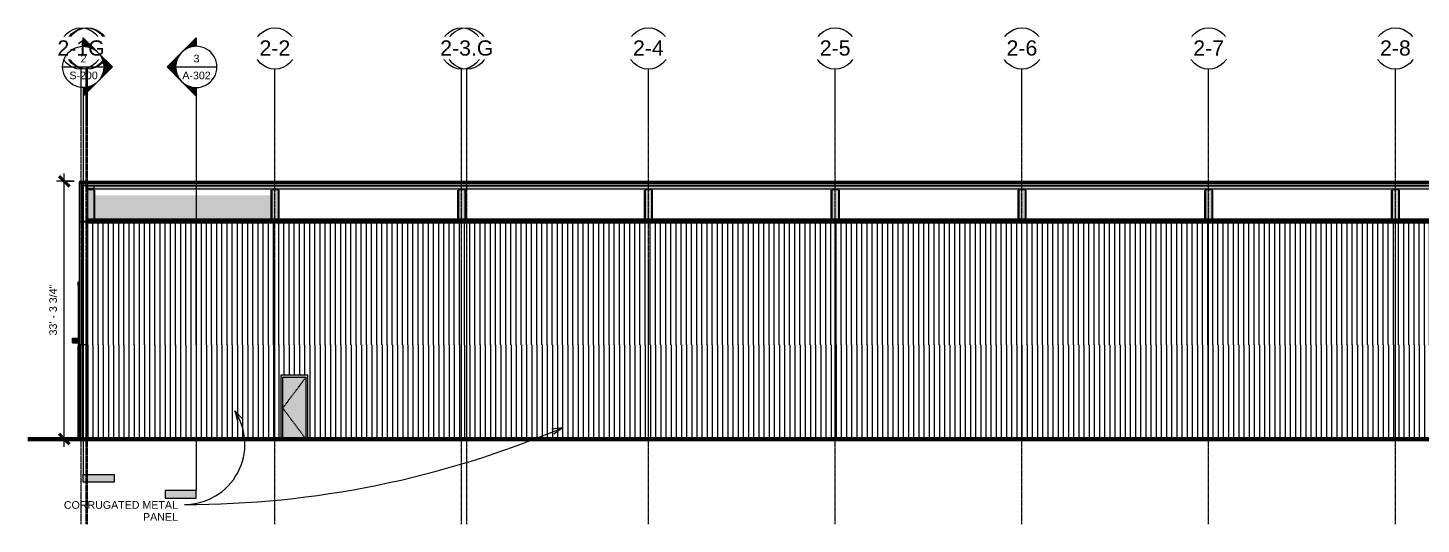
# Model space of a CAD drawing. Header units: inches. Extents: x 20478 to 36684, y -248 to 750.
# Drawn here: x 32261 to 34421, y -132 to 638 of the extents above; entities that cross this region are included whole.
import ezdxf

# ---------------------------------------------------------------- set-up
doc = ezdxf.new("R2010")
doc.units = ezdxf.units.IN
doc.header["$MEASUREMENT"] = 0
doc.linetypes.add('Dash 1_16_', pattern=[0.12499999999999999, 0.06249999999999999, -0.06249999999999999])
doc.linetypes.add('Grid Line 1_2_', pattern=[0.8749999999999999, 0.4999999999999999, -0.125, 0.125, -0.125])
for name, color, linetype, lineweight in [('A-ANNO-DIMS', 211, 'Continuous', 9), ('A-ANNO-DIMS-128', 211, 'Continuous', 9), ('A-CLNG', 13, 'Continuous', 13), ('A-DOOR', 31, 'Continuous', 13), ('A-DOOR-FRAM', 31, 'Continuous', 9), ('A-GLAZ-CWMG', 51, 'Continuous', 9), ('A-ROOF', 132, 'Continuous', 13), ('A-ROOF-OTLN', 132, 'Continuous', 9), ('A-WALL', 113, 'Continuous', 13), ('A-WALL-PATT', 111, 'Continuous', 13), ('C-TOPO', 7, 'Continuous', 9), ('G-ANNO-SYMB', 111, 'Continuous', 9), ('G-ANNO-TEXT', 231, 'Continuous', 9), ('I-WALL', 2, 'Continuous', 13), ('L-SITE-WALL', 31, 'Continuous', 13), ('S-BEAM', 12, 'Continuous', 9), ('S-GRID', 1, 'Continuous', 9), ('S-GRID-IDEN', 1, 'Continuous', 9)]:
    doc.layers.add(name, color=color, linetype=linetype, lineweight=lineweight)
doc.styles.add('Arial', font='arial.ttf', dxfattribs={"height": 23.60479041916165})
doc.styles.add('Arial_1', font='arial.ttf', dxfattribs={"height": 11.80239520958083})
doc.dimstyles.new('Linear_-_3_32__Arial', dxfattribs={"dimscale": 12, "dimtxt": 12, "dimasz": 1.333333333333333, "dimexe": 1, "dimexo": 0.6666666666666667, "dimgap": 0.6666666666666666, "dimtad": 1, "dimdec": 4, "dimrnd": 0.0625, "dimzin": 1, "dimdsep": 46, "dimlunit": 4, "dimtxsty": 'Arial_1', "dimblk1": 'OBLIQUE', "dimblk2": 'OBLIQUE', "dimsah": 1, "dimcen": 0.09, "dimdle": 1, "dimazin": 0, "dimtfac": 1, "dimtdec": 4, "dimtix": 1, "dimtmove": 0, "dimatfit": 3, "dimfxl": 1, "dimtvp": 1, "dimtfill": 1, "dimfrac": 2, "dimtolj": 1, "dimtzin": 0, "dimarcsym": 2})
pattern_1 = [(90, (-84902.284, 0), (-8, 4.898587196589413e-16), [])]

# ---------------------------------------------------------------- blocks, each defined once
blk = doc.blocks.new('Girt_C - 8_D-1162512-Elevation - North')
at = {"layer": 'S-BEAM'}
for points in [[(-24506.32921413365, 388.3092348252611), (-22795.36401028227, 388.3092348252609), (-22795.36401028227, 392.5941618504141), (-26260.87703146683, 392.5941618504143), (-26260.87703146683, 388.3092348252611), (-24514.96879746698, 388.3092348252611)], [(-24532.24796413365, 388.1217348252611), (-22795.36401028227, 388.1766523037884), (-22795.36401028227, 388.3092348252609), (-24324.89796413365, 388.3092348252611), (-26260.87703146683, 388.3092348252611), (-26260.87703146683, 388.1217348252611), (-24540.88754746698, 388.1217348252611)]]:
    blk.add_hatch(color=256, dxfattribs=at).paths.add_polyline_path(points, flags=0)
for p, q in [((-26260.87703146683, 388.3092348252605), (-26260.87703146683, 392.5941618504139)), ((-22795.36401028228, 392.5941618504138), (-22795.36401028228, 388.3092348252607)), ((-26260.87703146683, 388.1217348252605), (-26260.87703146683, 388.3092348252605)), ((-26260.87703146683, 388.1217348252611), (-22795.36401028227, 388.1217348252609)), ((-22795.36401028228, 388.3092348252607), (-22795.36401028228, 388.1217348252607))]:
    blk.add_line(p, q, dxfattribs=at)
blk = doc.blocks.new('Rectangular Mullion - Profile_Polycarbonate_Upper and left-1149837-Elevation - North')
at = {"layer": 'A-GLAZ-CWMG'}
for points in [[(-22787.05213080031, 393.3821618504146), (-22783.87110035358, 393.3821618504146), (-22783.87110035358, 396.2161618504146), (-26280.2682253536, 396.2161618504146), (-26280.2682253536, 393.3821618504146), (-22795.69171413365, 393.3821618504146)], [(-22787.05213080031, 392.8441618504145), (-22783.87110035358, 392.8441618504145), (-22783.87110035358, 393.3821618504146), (-26271.3902253536, 393.3821618504146), (-26271.3902253536, 392.8441618504145), (-22795.69171413365, 392.8441618504145)], [(-22783.87110035358, 392.5941618504144), (-22783.87110035358, 392.8441618504145), (-26271.3902253536, 392.8441618504145), (-26271.3902253536, 392.5941618504144), (-22787.05213080031, 392.5941618504144)]]:
    blk.add_hatch(color=256, dxfattribs=at).paths.add_polyline_path(points, flags=0)
for p, q in [((-26280.2682253536, 393.3821618504139), (-26280.2682253536, 396.2161618504139)), ((-26280.2682253536, 396.2161618504139), (-22783.87110035359, 396.2161618504139)), ((-26280.2682253536, 393.3821618504139), (-22783.87110035359, 393.3821618504139)), ((-26271.3902253536, 392.8441618504139), (-22783.87110035359, 392.8441618504139)), ((-26271.3902253536, 392.5941618504139), (-22783.87110035359, 392.5941618504139)), ((-22783.87110035359, 396.2161618504139), (-22783.87110035359, 393.3821618504139)), ((-22783.87110035359, 392.8441618504139), (-22783.87110035359, 392.5941618504139))]:
    blk.add_line(p, q, dxfattribs=at)
blk = doc.blocks.new('Rectangular Mullion - Profile_Polycarbonate_Lower-1149838-Elevation - North')
at = {"layer": 'A-GLAZ-CWMG'}
blk.add_hatch(color=256, dxfattribs=at).paths.add_polyline_path([(-22787.05213080032, 336.187858960872), (-22783.87110035359, 336.187858960872), (-22783.87110035359, 337.6438589608723), (-26280.2682253536, 337.6438589608723), (-26280.2682253536, 336.187858960872), (-22795.69171413365, 336.187858960872)], flags=0)
h = blk.add_hatch(color=256, dxfattribs=at)
h.paths.add_polyline_path([(-22787.05213080032, 338.1818589608717), (-22783.87110035359, 338.1818589608717), (-22783.87110035359, 338.4318589608721), (-22791.28087764163, 338.4318589608721), (-22791.28087764163, 338.1818589608717)], flags=0)
h.paths.add_polyline_path([(-26260.16463080032, 338.1818589608717), (-22791.39025264163, 338.1818589608717), (-22791.39025264163, 338.4318589608721), (-26271.39022535361, 338.4318589608721), (-26271.39022535361, 338.1818589608717)], flags=0)
h = blk.add_hatch(color=256, dxfattribs=at)
h.paths.add_polyline_path([(-22791.20275264163, 337.9453125001034), (-22791.20280909465, 338.0546875001032), (-22783.87110035359, 338.0546875001032), (-22783.87110035359, 338.1818589608717), (-22791.28087764163, 338.128716954716), (-22791.25660281682, 338.076137494178), (-22791.20280909465, 337.9454496485121)], flags=0)
h.paths.add_polyline_path([(-24394.01463080032, 337.6438589608723), (-22783.87110035359, 337.6438589608723), (-22783.87110035359, 337.9453125001034), (-22791.3353351631, 338.0002299786319), (-22791.39025264163, 338.1818589608717), (-26271.39022535361, 338.1818589608717), (-26271.39022535361, 337.6438589608723), (-24411.29379746699, 337.6438589608723)], flags=0)
for p, q in [((-26280.2682253536, 336.1878589608713), (-26280.2682253536, 337.6438589608713)), ((-22783.87110035359, 337.6438589608713), (-26280.2682253536, 337.6438589608713)), ((-22783.87110035359, 336.1878589608713), (-26280.2682253536, 336.1878589608713)), ((-22791.39025264163, 338.4318589608713), (-26271.3902253536, 338.4318589608713)), ((-22791.38793656739, 338.1818589608713), (-26271.3902253536, 338.1818589608713)), ((-22783.87110035359, 338.4318589608713), (-22791.28087764163, 338.4318589608713)), ((-22783.87110035359, 338.1818589608713), (-22791.28087764163, 338.1818589608713)), ((-22783.87110035359, 338.4318589608713), (-22783.87110035359, 338.1818589608713)), ((-22783.87110035359, 337.6438589608713), (-22783.87110035359, 336.1878589608713))]:
    blk.add_line(p, q, dxfattribs=at)
blk = doc.blocks.new('Rectangular Mullion - Profile_Polycarbonate_right-1106855-Elevation - North')
at = {"layer": 'A-GLAZ-CWMG'}
blk.add_hatch(color=256, dxfattribs=at).paths.add_polyline_path([(-26281.0562253536, 336.187858960872), (-26281.0562253536, 396.2161618504146), (-26283.8902253536, 396.2161618504146), (-26283.8902253536, 336.187858960872)], flags=0)
for p, q in [((-26283.8902253536, 396.2161618504139), (-26281.0562253536, 396.2161618504139)), ((-26283.8902253536, 336.1878589608713), (-26283.8902253536, 396.2161618504139)), ((-26281.0562253536, 336.1878589608713), (-26281.0562253536, 396.2161618504139)), ((-26281.0562253536, 336.1878589608713), (-26283.8902253536, 336.1878589608713))]:
    blk.add_line(p, q, dxfattribs=at)
blk = doc.blocks.new('Rectangular Mullion - Exterior 2_ x 4_5_-1135294-Elevation - North')
at = {"layer": 'A-GLAZ-CWMG'}
blk.add_hatch(color=256, dxfattribs=at).paths.add_polyline_path([(-26286.01522535375, 0), (-26285.14022535373, 0), (-26285.14022535373, 2.000000000000227), (-26286.01522535375, 2.000000000000227)], flags=0)
for p, q in [((-26285.14022535372, 2), (-26286.01522535375, 2)), ((-26286.01522535375, 2), (-26286.01522535375, 0))]:
    blk.add_line(p, q, dxfattribs=at)
blk = doc.blocks.new('Rectangular Mullion - Exterior 2_ x 4_5_-1142341-Elevation - North')
at = {"layer": 'A-GLAZ-CWMG'}
blk.add_hatch(color=256, dxfattribs=at).paths.add_polyline_path([(-26286.01522535375, 96.99999999999999), (-26285.14022535372, 96.99999999999999), (-26285.14022535372, 143.5), (-26286.01522535375, 143.5), (-26286.01522535375, 115.5513681408868)], flags=0)
for p, q in [((-26286.01522535375, 143.5), (-26285.14022535372, 143.5)), ((-26286.01522535375, 96.99999999999999), (-26286.01522535375, 143.5))]:
    blk.add_line(p, q, dxfattribs=at)
blk = doc.blocks.new('Rectangular Mullion - Exterior 2_ x 4_5_-1142342-Elevation - North')
at = {"layer": 'A-GLAZ-CWMG'}
blk.add_hatch(color=256, dxfattribs=at).paths.add_polyline_path([(-26286.01522535375, 1.999999999999438), (-26285.14022535372, 1.999999999999438), (-26285.14022535372, 96.99999999999999), (-26286.01522535375, 96.99999999999999), (-26286.01522535375, 76.49403480755348)], flags=0)
for p, q in [((-26286.01522535375, 2.000000000000003), (-26286.01522535375, 96.99999999999999)), ((-26285.14022535372, 2.000000000000003), (-26286.01522535375, 2.000000000000003))]:
    blk.add_line(p, q, dxfattribs=at)
blk = doc.blocks.new('Rectangular Mullion - Exterior 2_ x 4_5_-1135297-Elevation - North')
at = {"layer": 'A-GLAZ-CWMG'}
blk.add_hatch(color=256, dxfattribs=at).paths.add_polyline_path([(-26286.01522535375, 143.4999999999997), (-26285.14022535373, 143.4999999999997), (-26285.14022535373, 145.5), (-26286.01522535375, 145.5), (-26286.01522535375, 144.8443681408871)], flags=0)
for p, q in [((-26285.14022535372, 145.5), (-26286.01522535375, 145.5)), ((-26286.01522535375, 145.5), (-26286.01522535375, 143.5)), ((-26286.01522535375, 143.5), (-26285.14022535372, 143.5))]:
    blk.add_line(p, q, dxfattribs=at)
blk = doc.blocks.new('columns and girder2 - one-1108489-Elevation - North')
at = {"layer": 'S-BEAM'}
h = blk.add_hatch(color=256, dxfattribs=at)
h.paths.add_polyline_path([(-25685.39022535362, 335.0000000000005), (-25685.39022535362, 335.0179092928341), (-25686.39022535361, 335.0000000000005)], flags=0)
h.paths.add_polyline_path([(-25686.39022535361, 340.9820907073643), (-25685.39022535362, 340.9820907073643), (-25685.39022535362, 385.799339685041), (-25686.39022535361, 385.799339685041), (-25686.39022535361, 345.0132014742208)], flags=0)
h.paths.add_polyline_path([(-25696.39022535361, 340.9820907073643), (-25696.39022535361, 385.799339685041), (-25697.39022535362, 385.799339685041), (-25697.39022535362, 340.9820907073643)], flags=0)
for points in [[(-25686.39022535361, 387.186001499294), (-25686.39022535361, 388.1217348252609), (-25696.39022535361, 388.1217348252609), (-25696.39022535361, 387.186001499294), (-25689.95213080032, 387.186001499294)], [(-25689.95213080032, 340.9820907073643), (-25686.39022535361, 340.9820907073643), (-25686.39022535361, 387.1860014992937), (-25696.39022535361, 387.186001499294), (-25696.39022535361, 340.9820907073643)]]:
    blk.add_hatch(color=256, dxfattribs=at).paths.add_polyline_path(points, flags=0)
for p, q in [((-25697.39022535361, 340.9820907073632), (-25697.39022535361, 385.7993396850406)), ((-25696.39022535361, 387.1860014992936), (-25696.39022535361, 388.1306801652042)), ((-25686.3902253536, 387.1860014992934), (-25696.39022535361, 387.1860014992935)), ((-25696.39022535361, 387.1860014992935), (-25696.39022535361, 340.9820907073633)), ((-25696.39022535361, 387.1860014992935), (-25686.39022535361, 387.1860014992935)), ((-25686.39022535361, 388.1308386337431), (-25686.39022535361, 387.1860014992935)), ((-25686.3902253536, 387.1860014992934), (-25686.3902253536, 340.9820907073636)), ((-25685.39022535361, 385.7993396850409), (-25685.39022535361, 340.9820907073635))]:
    blk.add_line(p, q, dxfattribs=at)
blk = doc.blocks.new('columns and girder2 - one-V83-Elevation - North')
at = {"layer": 'S-BEAM'}
h = blk.add_hatch(color=256, dxfattribs=at)
h.paths.add_polyline_path([(-25395.89022535362, 335.0000000000005), (-25395.89022535362, 335.0179092928341), (-25396.20629746699, 335.0000000000005)], flags=0)
h.paths.add_polyline_path([(-25395.89022535362, 340.9820907073643), (-25395.89022535362, 385.799339685041), (-25396.89022535361, 385.799339685041), (-25396.89022535361, 340.9820907073643), (-25396.20629746699, 340.9820907073643)], flags=0)
h.paths.add_polyline_path([(-25406.89022535361, 340.9820907073643), (-25406.89022535361, 385.799339685041), (-25407.89022535362, 385.799339685041), (-25407.89022535362, 340.9820907073643)], flags=0)
for points in [[(-25396.89022535361, 387.1860014992937), (-25396.89022535361, 388.1217348252609), (-25406.89022535361, 388.1217348252609), (-25406.89022535361, 387.1860014992937), (-25404.84588080032, 387.1860014992937)], [(-25406.89022535361, 340.9820907073643), (-25396.89022535361, 340.9820907073643), (-25396.89022535361, 387.1860014992937), (-25406.89022535361, 387.1860014992937), (-25406.89022535361, 345.0132014742208)]]:
    blk.add_hatch(color=256, dxfattribs=at).paths.add_polyline_path(points, flags=0)
for p, q in [((-25407.89022535361, 340.9820907073637), (-25407.89022535361, 385.7993396850412)), ((-25406.89022535361, 387.1860014992933), (-25406.89022535361, 388.1217348252607)), ((-25396.8902253536, 387.186001499293), (-25406.89022535361, 387.1860014992932)), ((-25406.89022535361, 387.1860014992932), (-25406.89022535361, 340.9820907073635)), ((-25406.89022535361, 387.1860014992932), (-25396.89022535361, 387.1860014992931)), ((-25396.89022535361, 388.1217348252606), (-25396.89022535361, 387.1860014992932)), ((-25396.8902253536, 387.186001499293), (-25396.8902253536, 340.9820907073633)), ((-25395.89022535361, 385.799339685041), (-25395.89022535361, 340.9820907073636))]:
    blk.add_line(p, q, dxfattribs=at)
blk = doc.blocks.new('columns and girder2 - one-V84-Elevation - North')
at = {"layer": 'S-BEAM'}
for points in [[(-26268.80421413366, 387.1860014992937), (-26261.39022535361, 387.1860014992937), (-26261.39022535361, 388.6873101614416), (-26271.39022535361, 388.6873101614416), (-26271.39022535361, 387.1860014992937)], [(-26270.9940604061, 340.9820907073643), (-26261.39022535361, 340.9820907073643), (-26261.39022535361, 387.1860014992937), (-26271.39022535361, 387.1860014992937), (-26271.39022535361, 340.9820907073643)], [(-26260.39022535362, 340.9820907073643), (-26260.39022535362, 385.799339685041), (-26261.39022535361, 385.799339685041), (-26261.39022535361, 340.9820907073643)]]:
    blk.add_hatch(color=256, dxfattribs=at).paths.add_polyline_path(points, flags=0)
for p, q in [((-26261.39022535361, 388.6873101614413), (-26271.39022535361, 388.6873101614414)), ((-26261.39022535361, 387.186001499293), (-26271.39022535361, 387.1860014992932)), ((-26271.39022535361, 387.1860014992932), (-26261.39022535361, 387.1860014992931)), ((-26261.39022535361, 388.6873101614413), (-26261.39022535361, 387.1860014992932)), ((-26261.39022535361, 387.186001499293), (-26261.39022535361, 340.9820907073633)), ((-26260.39022535362, 385.7993396850408), (-26260.39022535362, 340.9820907073636))]:
    blk.add_line(p, q, dxfattribs=at)
blk = doc.blocks.new('columns and girder2 - one-V85-Elevation - North')
at = {"layer": 'S-BEAM'}
h = blk.add_hatch(color=256, dxfattribs=at)
h.paths.add_polyline_path([(-25974.89022535362, 335.0000000000005), (-25974.89022535362, 335.0179092928341), (-25975.89022535361, 335.0000000000005)], flags=0)
h.paths.add_polyline_path([(-25975.05838080032, 340.9820907073643), (-25974.89022535362, 340.9820907073643), (-25974.89022535362, 385.799339685041), (-25975.89022535361, 385.799339685041), (-25975.89022535361, 340.9820907073643)], flags=0)
h.paths.add_polyline_path([(-25985.89022535361, 340.9820907073643), (-25985.89022535361, 385.799339685041), (-25986.89022535362, 385.799339685041), (-25986.89022535362, 340.9820907073643)], flags=0)
for points in [[(-25975.89022535361, 387.1860014992937), (-25975.89022535361, 388.1217348252609), (-25985.89022535361, 388.1217348252609), (-25985.89022535361, 387.1860014992937), (-25983.69796413366, 387.1860014992937)], [(-25983.69796413366, 340.9820907073643), (-25975.89022535361, 340.9820907073643), (-25975.89022535361, 387.1860014992937), (-25985.89022535361, 387.1860014992937), (-25985.89022535361, 340.9820907073643)]]:
    blk.add_hatch(color=256, dxfattribs=at).paths.add_polyline_path(points, flags=0)
for p, q in [((-25986.89022535361, 340.9820907073637), (-25986.89022535361, 385.799339685041)), ((-25985.89022535361, 387.1860014992933), (-25985.89022535361, 388.126092501001)), ((-25975.8902253536, 387.186001499293), (-25985.89022535361, 387.1860014992932)), ((-25985.89022535361, 387.1860014992932), (-25985.89022535361, 340.9820907073635)), ((-25985.89022535361, 387.1860014992932), (-25975.89022535361, 387.1860014992931)), ((-25975.89022535361, 388.1262509695398), (-25975.89022535361, 387.1860014992932)), ((-25975.8902253536, 387.186001499293), (-25975.8902253536, 340.9820907073633)), ((-25974.89022535361, 385.7993396850409), (-25974.89022535361, 340.9820907073636))]:
    blk.add_line(p, q, dxfattribs=at)
blk = doc.blocks.new('Single-Flush - 36_ x 96_-1048073-Elevation - North')
at = {"layer": 'A-DOOR'}
blk.add_hatch(color=256, dxfattribs=at).paths.add_polyline_path([(-25968.76522535359, 0), (-25932.76522535359, 0), (-25932.76522535359, 95.99999999999999), (-25968.76522535359, 95.99999999999999), (-25968.76522535359, 60.0000000000034)], flags=0)
at = {"layer": 'A-DOOR-FRAM', "lineweight": 13}
blk.add_hatch(color=256, dxfattribs=at).paths.add_polyline_path([(-25971.76522535359, 0), (-25968.76522535359, 0), (-25968.76522535359, 96.00000000000033), (-25932.76522535359, 96.00000000000033), (-25932.76522535359, 0), (-25929.76522535359, 0), (-25929.76522535359, 98.99999999999999), (-25971.76522535359, 98.99999999999999), (-25971.76522535359, 76.49403480755358)], flags=0)
at = {"layer": 'A-DOOR', "linetype": 'Dash 1_16_', "lineweight": 9}
for p in [(-25932.76522535359, 95.99999999999997), (-25932.76522535359, -1.773666454062932e-15)]:
    blk.add_line(p, (-25968.76522535359, 47.99999999999998), dxfattribs=at)
at = {"layer": 'A-DOOR-FRAM'}
for p, q in [((-25929.76522535359, 98.99999999999994), (-25971.76522535359, 98.99999999999994)), ((-25971.76522535359, 98.99999999999994), (-25971.76522535359, 0)), ((-25968.76522535359, 0), (-25968.76522535359, 96.00000000000007)), ((-25968.76522535359, 96.00000000000007), (-25932.76522535359, 96.00000000000007)), ((-25932.76522535359, 96.00000000000007), (-25932.76522535359, 0)), ((-25929.76522535359, 0), (-25929.76522535359, 98.99999999999994))]:
    blk.add_line(p, q, dxfattribs=at)
blk = doc.blocks.new('Girt_Z - 10_D-V86-Elevation - North')
at = {"layer": 'S-BEAM'}
for points in [[(-22795.69171413365, 340.8983045963977), (-22795.3641363791, 340.8983045963977), (-22795.3641363791, 340.9820907073641), (-26271.39022535361, 340.9820907073639), (-26271.39022535361, 340.8983045963979), (-22804.33129746698, 340.8983045963977)], [(-26271.39022535361, 340.4489975999883), (-22795.3641363791, 340.4489975999884), (-22795.3641363791, 340.8983045963977), (-26271.39022535361, 340.8983045963979)], [(-26271.39022535361, 338.4318589608716), (-22795.3641363791, 338.4318589608715), (-22795.3641363791, 340.4489975999884), (-26271.39022535361, 340.4489975999883), (-26271.39022535361, 340.1310348075539)], [(-24532.24796413365, 335.500000000099), (-22795.3641363791, 335.5000000000987), (-22795.3641363791, 336.1878589608717), (-26271.3902253536, 336.1878589608718), (-26271.3902253536, 335.5000000000989), (-24549.52713080032, 335.500000000099)], [(-26271.3902253536, 335.0179092928338), (-22795.3641363791, 335.0179092928336), (-22795.3641363791, 335.5000000000987), (-26271.3902253536, 335.5000000000989)]]:
    blk.add_hatch(color=256, dxfattribs=at).paths.add_polyline_path(points, flags=0)
for p, q in [((-22795.3641363791, 335.0179092928338), (-26271.39376911776, 335.0179092928337)), ((-22795.3641363791, 340.9820907073639), (-26271.3902253536, 340.9820907073637)), ((-22795.3641363791, 340.8983045963979), (-26271.3902253536, 340.8983045963977)), ((-22795.3641363791, 340.4489975999884), (-26271.3902253536, 340.4489975999883)), ((-26271.3902253536, 335.5000000000986), (-22795.3641363791, 335.5000000000987)), ((-22795.3641363791, 340.9820907073639), (-22795.3641363791, 340.8983045963979)), ((-22795.3641363791, 340.8983045963979), (-22795.3641363791, 340.4489975999884)), ((-22795.3641363791, 340.4489975999884), (-22795.3641363791, 338.4318589608715)), ((-22795.3641363791, 336.1878589608716), (-22795.3641363791, 335.5000000000987)), ((-22795.3641363791, 335.5000000000987), (-22795.3641363791, 335.0179092928338))]:
    blk.add_line(p, q, dxfattribs=at)
blk = doc.blocks.new('Dimension Lumber - 5_5 x 7_5 Glulam-1168851-Elevation - North')
at = {"layer": 'S-BEAM'}
blk.add_hatch(color=256, dxfattribs=at).paths.add_polyline_path([(-25881.64022536859, 334.9999999999995), (-25881.64022536859, 335.0179092928336), (-25887.14022536859, 334.9999999999995)], flags=0)
blk = doc.blocks.new('Grid - Grid Head - Circle-14747-Elevation - North')
at = {"layer": 'S-GRID-IDEN'}
blk.add_circle((-23085.89022535356, 605.7647821060499), 32, dxfattribs=at)
blk = doc.blocks.new('Section - 3_32_ x 3_8_-18514-Elevation - North')
at = {"layer": 'G-ANNO-SYMB'}
blk.add_hatch(color=256, dxfattribs=at).paths.add_polyline_path([(-24196.83531034084, -79.66080684492701), (-24148.83531034084, -79.66080684492745), (-24148.83531034084, -91.66080684492744), (-24196.83531034084, -91.660806844927)], flags=0)
for p, q in [((-24196.83531034084, -79.66080684492701), (-24196.83531034084, -91.660806844927)), ((-24148.83531034084, -79.66080684492745), (-24196.83531034084, -79.66080684492701)), ((-24148.83531034084, -91.66080684492744), (-24148.83531034084, -79.66080684492745)), ((-24196.83531034084, -91.660806844927), (-24148.83531034084, -91.66080684492744))]:
    blk.add_line(p, q, dxfattribs=at)
blk = doc.blocks.new('Section - Section Head - Filled-1526-Elevation - North')
at = {"layer": 'G-ANNO-SYMB'}
h = blk.add_hatch(color=256, dxfattribs=at)
edge = h.paths.add_edge_path(flags=0)
edge.add_arc((-24148.83531034084, 577.1570754422743), 32.04164745461809, 89.99999999999989, 132.0783950246204, ccw=False)
edge.add_line((-24148.83531034084, 609.1987228968924), (-24148.83531034084, 622.4119094382131))
edge.add_line((-24148.83531034084, 622.4119094382131), (-24170.30791748303, 600.9393022960306))
h = blk.add_hatch(color=256, dxfattribs=at)
edge = h.paths.add_edge_path(flags=0)
edge.add_line((-24171.46272733882, 599.7844924402436), (-24194.09014433678, 577.1570754422743))
edge.add_line((-24194.09014433678, 577.1570754422743), (-24180.83531034085, 577.1570754422743))
edge.add_arc((-24148.83531034084, 577.1570754422739), 32.0000000000054, 135.0000000000002, 179.9999999999997, ccw=False)
h = blk.add_hatch(color=256, dxfattribs=at)
edge = h.paths.add_edge_path(flags=0)
edge.add_arc((-24148.83531034084, 577.1570754422743), 32.00000000000011, 180.0000000000003, 224.9999999999985, ccw=False)
edge.add_line((-24180.83531034085, 577.1570754422743), (-24194.09014433678, 577.1570754422743))
edge.add_line((-24194.09014433678, 577.1570754422743), (-24171.46272733882, 554.5296584443048))
h = blk.add_hatch(color=256, dxfattribs=at)
edge = h.paths.add_edge_path(flags=0)
edge.add_line((-24170.30791748303, 553.3748485885178), (-24148.83531034084, 531.902241446335))
edge.add_line((-24148.83531034084, 531.902241446335), (-24148.83531034084, 545.1154279876557))
edge.add_arc((-24148.83531034084, 577.157075442274), 32.04164745461582, 227.9216049753741, 270, ccw=False)
for p, q in [((-24194.09014433678, 577.1570754422743), (-24148.83531034084, 622.4119094382131)), ((-24170.30791748303, 600.9393022960306), (-24148.83531034084, 622.4119094382131)), ((-24148.83531034084, 609.1570754422742), (-24148.83531034084, 622.4119094382131)), ((-24148.83531034084, 622.4119094382131), (-24148.83531034084, 609.1987228968924)), ((-24194.09014433678, 577.1570754422743), (-24171.46272733882, 599.7844924402436)), ((-24194.09014433678, 577.1570754422743), (-24148.83531034084, 531.9022414463352)), ((-24180.83531034085, 577.1570754422743), (-24194.09014433678, 577.1570754422743)), ((-24171.46272733882, 554.5296584443048), (-24194.09014433678, 577.1570754422743)), ((-24194.09014433678, 577.1570754422743), (-24180.83531034085, 577.1570754422743)), ((-24148.83531034084, 531.902241446335), (-24170.30791748303, 553.3748485885178)), ((-24148.83531034084, 545.1570754422742), (-24148.83531034084, 531.9022414463352)), ((-24148.83531034084, 545.1154279876557), (-24148.83531034084, 531.902241446335))]:
    blk.add_line(p, q, dxfattribs=at)
for centre, radius, start, end in [((-24148.83531034084, 577.1570754422742), 32, 89.9999999999999, 269.9999999999995), ((-24148.83531034084, 577.1570754422743), 32.04164745461809, 89.99999999999959, 132.07839502462), ((-24148.83531034084, 577.1570754422742), 32, 269.9999999999996, 90), ((-24148.83531034084, 577.1570754422739), 32.0000000000054, 134.9999999999999, 179.9999999999994), ((-24148.83531034084, 577.1570754422743), 32.00000000000011, 179.9999999999999, 224.9999999999981), ((-24148.83531034084, 577.157075442274), 32.04164745461582, 227.9216049753737, 269.9999999999996)]:
    blk.add_arc(centre, radius, start, end, dxfattribs=at)
blk = doc.blocks.new('DIMBLOCK4-Elevation - North')
at = {"layer": 'A-ANNO-DIMS-128'}
for p, q in [((32317.27330124733, -12), (32317.27330124733, 411.7294006055229)), ((32332.75399825788, 399.7294006055229), (32305.27330124733, 399.7294006055229)), ((32317.27330124733, 399.7294006055229), (32332.75399825788, 399.7294006055229)), ((32313.95959274834, 0), (32329.27330124733, 0)), ((32317.27330124733, 0), (32313.95959274834, 0))]:
    blk.add_line(p, q, dxfattribs=at)
at = {"layer": 'A-ANNO-DIMS-128', "lineweight": 50}
for p, q in [((32317.27330124733, 399.7294006055229), (32309.27330124733, 407.7294006055228)), ((32317.27330124733, 399.7294006055229), (32325.27330124733, 391.7294006055229)), ((32317.27330124733, 0), (32309.27330124733, 8.000000000000005)), ((32317.27330124733, 0), (32325.27330124733, -8.000000000000005))]:
    blk.add_line(p, q, dxfattribs=at)
at = {"layer": 'A-ANNO-DIMS-128', "color": 0, "insert": (32293.96321373006, 160.7262387642999), "char_height": 11.80239520958084, "width": 93.93230769230769, "attachment_point": 1, "rotation": 90, "line_spacing_factor": 0.9385317878468563, "style": 'Arial_1', "bg_fill": 3, "box_fill_scale": 1.25, "bg_fill_color": 0, "bg_fill_transparency": 0}
blk.add_mtext('33\' - 3 3/4"', dxfattribs=at)
blk = doc.blocks.new('_Oblique')
at = {"color": 0, "linetype": 'ByBlock', "lineweight": -2}
blk.add_line((-0.5, -0.5), (0.5, 0.5), dxfattribs=at)

msp = doc.modelspace()

# ---------------------------------------------------------------- hatches: boundary and pattern name
at = {"layer": 'A-ROOF', "lineweight": 5}
for points in [[(35837.59209281118, 398.2280990868405), (35846.50499825791, 398.2280990868405), (35846.50499825791, 399.7294006055234), (32340.75399825787, 399.7294006055234), (32340.75399825787, 398.2280990868405), (35828.95250947785, 398.2280990868405)], [(32330.25399824903, 154.9713507780728), (32339.50399825778, 154.9713507780728), (32339.50399825778, 156.4726522967561), (32330.25399824903, 156.4726522967561)], [(32339.50399825777, 151.3515591114019), (32339.50399825778, 154.9713507780728), (32330.25399824903, 154.9713507780728), (32330.25399824902, 151.3515591114019), (32338.56084281118, 151.3515591114019)]]:
    msp.add_hatch(color=256, dxfattribs=at).paths.add_polyline_path(points, flags=0)
at = {"layer": 'A-ROOF'}
msp.add_hatch(color=256, dxfattribs=at).paths.add_polyline_path([(35837.59209281118, 396.2161618504145), (35844.3789982579, 396.2161618504145), (35844.3789982579, 398.2168832616719), (32353.25399825789, 398.1718564061165), (32353.25399825789, 396.6638352531483), (35825.2539982579, 396.6638352531483), (35825.2539982579, 397.1301897394497), (35833.2539982579, 397.1301897394497), (35833.2539982579, 396.2161618504145)], flags=0)
at = {"layer": 'A-ROOF-OTLN', "lineweight": 5}
msp.add_hatch(color=256, dxfattribs=at).paths.add_polyline_path([(32338.56084281118, 149.3528606300849), (32339.50399825777, 149.3528606300849), (32339.50399825777, 151.3515591114019), (32330.25399824902, 151.3515591114019), (32330.25399824902, 149.3528606300849)], flags=0)
at = {"layer": 'A-WALL', "lineweight": 5}
for points in [[(32338.0481924316, 239.4558058261749), (32338.56649825778, 239.9741116523528), (32338.56649825778, 243.4341387421723), (32340.75399825787, 243.3283651541638), (32340.75399825787, 243.3820824966109), (32338.50399825777, 243.5000000000026), (32338.50399825777, 240.0000000000024), (32338.00399825777, 239.499999999998)], [(32339.50399825774, 241.7500000000028), (32340.75399825787, 241.7500000000028), (32340.75399825787, 242.6876794211156), (32339.50399825774, 242.6876794211156), (32339.50399825774, 242.4462198747763)]]:
    msp.add_hatch(color=256, dxfattribs=at).paths.add_polyline_path(points, flags=0)
h = msp.add_hatch(color=256, dxfattribs=at)
h.paths.add_polyline_path([(32340.75399825787, 242.6876794211156), (32340.75399825787, 243.3194967249854), (32339.50399825774, 243.3850064490958), (32339.50399825774, 242.6876794211156)], flags=0)
h.paths.add_polyline_path([(32340.75399825787, 243.3820824966105), (32340.75399825787, 243.5000000000026), (32339.50399825774, 243.4475922207212), (32339.76070592086, 243.4341387421723)], flags=0)
at = {"layer": 'A-WALL-PATT', "lineweight": 9}
h = msp.add_hatch(dxfattribs=at)
h.set_pattern_fill('FP_34', color=256, style=0, pattern_type=2)
h.set_pattern_definition(pattern_1)
h.paths.add_polyline_path([(32347.20042614451, 146.2500000002039), (32353.25399825789, 146.2500000002039), (32353.25399825789, 336.1878589608719), (32344.3759982579, 336.1878589608719), (32344.3759982579, 337.6438589608721), (32353.25399825789, 337.6438589608721), (32353.25399825789, 393.3821618504145), (32344.3759982579, 393.3821618504145), (32344.3759982579, 396.2161618504145), (32353.25399825789, 396.2161618504145), (32353.25399825789, 398.1718564061162), (32340.75399825787, 398.1718564061165), (32340.75399825787, 396.2161618504145), (32343.5879982579, 396.2161618504145), (32343.5879982579, 336.1878589608719), (32340.75399825788, 336.1878589608719), (32340.75399825789, 146.2500000002039)], flags=0)
h = msp.add_hatch(dxfattribs=at)
h.set_pattern_fill('FP_34', color=256, style=0, pattern_type=2)
h.set_pattern_definition(pattern_1)
h.paths.add_polyline_path([(32353.25399825789, 146.2500000002039), (35830.75399825789, 146.2500000002039), (35830.75399825789, 187.1445272975573), (35844.3789982579, 186.5768189642241), (35844.3789982579, 335.0000000000005), (32353.25399825789, 335.0000000000005), (32353.25399825789, 149.7265348075536)], flags=0)
h = msp.add_hatch(dxfattribs=at)
h.set_pattern_fill('FP_28', color=256, style=0, pattern_type=2)
h.set_pattern_definition([(90, (-84637.034, -191.25), (-193, -193), [48, -145]), (180, (-84637.034, -191.25), (-2.363568322354392e-14, -193), [96.25, -96.75]), (270, (-84733.284, -143.25), (-193, -193), [48, -145]), (180, (-84637.034, -143.25), (-2.363568322354392e-14, -193), [96.25, -96.75]), (270, (-84733.534, -143.25), (-193, -193), [48, -145]), (180, (-84733.534, -143.25), (-2.363568322354392e-14, -193), [96.25, -96.75]), (90, (-84829.784, -191.25), (-193, -193), [48, -145]), (180, (-84733.534, -191.25), (-2.363568322354392e-14, -193), [96.25, -96.75]), (90, (-84685.034, -143), (-193, -193), [48, -145]), (180, (-84636.784, -143), (-2.363568322354392e-14, -193), [48.25, -144.75]), (180, (-84636.784, -95), (-2.363568322354392e-14, -193), [48.25, -144.75]), (90, (-84781.534, -143), (-193, -193), [48, -145]), (180, (-84685.284, -143), (-2.363568322354392e-14, -193), [96.25, -96.75]), (270, (-84685.284, -95), (-193, -193), [48, -145]), (180, (-84685.284, -95), (-2.363568322354392e-14, -193), [96.25, -96.75]), (180, (-84781.784, -143), (-2.363568322354392e-14, -193), [48, -145]), (270, (-84781.784, -95), (-193, -193), [48, -145]), (180, (-84781.784, -95), (-2.363568322354392e-14, -193), [48, -145]), (90, (-84637.034, -94.75), (-193, -193), [48, -145]), (180, (-84637.034, -94.75), (-2.363568322354392e-14, -193), [96.25, -96.75]), (270, (-84733.284, -46.75), (-193, -193), [48, -145]), (180, (-84637.034, -46.75), (-2.363568322354392e-14, -193), [96.25, -96.75]), (270, (-84733.534, -46.75), (-193, -193), [48, -145]), (180, (-84733.534, -46.75), (-2.363568322354392e-14, -193), [96.25, -96.75]), (270, (-84829.784, -46.75), (-193, -193), [48, -145]), (180, (-84733.534, -94.75), (-2.363568322354392e-14, -193), [96.25, -96.75]), (90, (-84685.034, -46.5), (-193, -193), [48, -145]), (180, (-84636.784, -46.5), (-2.363568322354392e-14, -193), [48.25, -144.75]), (180, (-84636.784, 1.5), (-2.363568322354392e-14, -193), [48.25, -144.75]), (90, (-84781.534, -46.5), (-193, -193), [48, -145]), (180, (-84685.284, -46.5), (-2.363568322354392e-14, -193), [96.25, -96.75]), (270, (-84685.284, 1.5), (-193, -193), [48, -145]), (180, (-84685.284, 1.5), (-2.363568322354392e-14, -193), [96.25, -96.75]), (180, (-84781.784, -46.5), (-2.363568322354392e-14, -193), [48, -145]), (270, (-84781.784, 1.5), (-193, -193), [48, -145]), (180, (-84781.784, 1.5), (-2.363568322354392e-14, -193), [48, -145])])
h.paths.add_polyline_path([(32340.75399825788, 0), (32340.75399825787, 241.7500000000028), (32339.50399825778, 241.7500000000028), (32339.50399825778, 0)], flags=0)
h = msp.add_hatch(dxfattribs=at)
h.set_pattern_fill('FP_35', color=256, style=0, pattern_type=2)
h.set_pattern_definition([(90, (-84901.909, 0), (-8, 4.898587196589413e-16), [])])
h.paths.add_polyline_path([(32643.62899825789, 0), (32643.62899825789, 146.2500000000003), (32340.75399825788, 146.2500000000003), (32340.75399825788, 0), (32537.27125947785, 0)], flags=0)
h = msp.add_hatch(dxfattribs=at)
h.set_pattern_fill('FP_30', color=256, style=0, pattern_type=2)
h.set_pattern_definition([(90, (-84605.659, 0), (-8, 4.898587196589413e-16), [])])
h.paths.add_polyline_path([(35578.40459281118, 0), (35587.12899825789, 0), (35587.12899825789, 144.0000000000003), (35695.1289982579, 144.0000000000003), (35695.1289982579, 0), (35704.8789982579, 0), (35704.8789982579, 98.99999999999999), (35782.8789982579, 98.9631449631538), (35782.8789982579, 0), (35830.75399825781, 0), (35830.75399825789, 146.250000000104), (32643.62899825789, 146.250000000104), (32643.62899825789, 0), (32652.8789982579, 0), (32652.8789982579, 98.99999999999999), (32694.8789982579, 98.99999999999999), (32694.8789982579, 0), (35381.40899825774, 0), (35381.40899825774, 95.99999999999999), (35501.40899825774, 95.99999999999999), (35501.40899825774, 0)], flags=0)
at = {"layer": 'I-WALL', "lineweight": 5}
msp.add_hatch(color=256, dxfattribs=at).paths.add_polyline_path([(32571.82959281117, 340.9820907073643), (32637.75399825788, 340.9820907073643), (32637.75399825788, 377.8752099806099), (32364.25399825788, 377.8752099806096), (32364.25399825788, 340.9820907073643), (32555.44609918843, 340.9820907073643)], flags=0)

# ---------------------------------------------------------------- linework, layer by layer
at = {"layer": 'A-CLNG'}
for p, q in [((32353.25399825789, 396.6638352531478), (35825.2539982579, 396.6638352531478)), ((32363.76719214466, 388.1564599806106), (32363.25399825789, 388.1564599806106))]:
    msp.add_line(p, q, dxfattribs=at)
at = {"layer": 'A-ROOF'}
for p, q in [((32340.75399825788, 399.7294006055229), (35846.50499825792, 399.7294006055229)), ((32340.75399825788, 399.7294006055229), (32340.75399825788, 398.2280990868398)), ((35846.50499825792, 398.2280990868398), (32340.75399825788, 398.2280990868398)), ((32330.25399824903, 151.351559111402), (32330.25399824904, 156.4726522967557)), ((32330.25399824904, 156.4726522967557), (32339.50399825778, 156.4726522967557)), ((32339.50399825778, 154.9713507780727), (32330.25399824904, 154.9713507780727)), ((32330.25399824903, 151.3515591114019), (32339.50399825778, 151.3515591114019))]:
    msp.add_line(p, q, dxfattribs=at)
at = {"layer": 'A-ROOF-OTLN'}
for p, q in [((32330.25399824903, 149.3528606300849), (32330.25399824903, 151.3416237462789)), ((32330.25399824902, 149.3528606300849), (32339.50399825777, 149.3528606300849))]:
    msp.add_line(p, q, dxfattribs=at)
at = {"layer": 'A-WALL'}
for p, q in [((32338.50399825778, 240.0000000000018), (32338.00399825778, 239.4999999999977)), ((32338.00399825778, 239.4999999999977), (32338.0481924316, 239.4558058261747)), ((32338.0481924316, 239.4558058261747), (32338.56649825778, 239.9741116523526)), ((32340.75399825789, 243.3820824966096), (32338.50399825778, 243.5000000000022)), ((32338.50399825778, 243.5000000000022), (32338.50399825778, 240.0000000000018)), ((32338.56649825778, 239.9741116523526), (32338.56649825778, 243.4341387421722)), ((32338.56649825778, 243.4341387421722), (32340.75399825789, 243.3194967249848)), ((32339.50399825775, 243.5000000000022), (32340.75399825789, 243.5000000000022)), ((32339.50399825775, 241.7500000000025), (32339.50399825775, 243.3888072044578)), ((32339.50399825775, 242.6876794211151), (32340.75399825789, 242.6876794211151))]:
    msp.add_line(p, q, dxfattribs=at)
at = {"layer": 'C-TOPO', "lineweight": 70}
msp.add_line((32260.80459281119, 0), (35403.79640698043, 0), dxfattribs=at)
at = {"layer": 'C-TOPO'}
msp.add_line((35403.79607907835, 0), (32260.80459281118, 0), dxfattribs=at)
at = {"layer": 'G-ANNO-SYMB'}
for p, q in [((32314.74645058417, 577.1570754422743), (32378.74645058417, 577.1570754422743)), ((32489.82726379527, 577.157075442274), (32553.82726379527, 577.157075442274)), ((32521.82726379526, 545.1570754422744), (32521.82726379526, -79.66080684492748))]:
    msp.add_line(p, q, dxfattribs=at)
at = {"layer": 'G-ANNO-TEXT', "color": 145}
for p, q in [((32581.6494280029, 43.84153143189405), (32593.08710349728, 31.85989747259652)), ((32581.6494280029, 43.84153143189405), (32585.56392856163, 27.74629429710307)), ((33089.48277585693, 17.59449095595761), (33073.06745851134, 15.37698571512644)), ((33089.48277585693, 17.59449095595761), (33076.37544664489, 7.466416411578792))]:
    msp.add_line(p, q, dxfattribs=at)
for centre, radius, start, end in [((32503.61689799321, -7.943766641616174), 93.65251110500907, 270.0000000000032, 33.56973594257282), ((32503.61689799321, 1397.870795416014), 1499.467073162639, 269.9999999999994, 292.9990625362862)]:
    msp.add_arc(centre, radius, start, end, dxfattribs=at)
at = {"layer": 'L-SITE-WALL'}
for p, q in [((32340.7539982579, 396.2161618504138), (32340.7539982579, 398.1718564061158)), ((32340.75399825788, 398.1718564061158), (32353.2539982579, 398.1718564061157)), ((32353.2539982579, 398.1718564061157), (32353.2539982579, 396.2161618504142)), ((32353.2539982579, 393.3821618504143), (32353.2539982579, 337.6438589608715)), ((32340.7539982579, 146.2500000002037), (32340.7539982579, 336.1878589608713)), ((32353.2539982579, 336.1878589608714), (32353.2539982579, 334.9999999999999)), ((35844.3789982579, 334.9999999999999), (32353.2539982579, 334.9999999999999)), ((32339.50399825778, 0), (32339.50399825778, 241.7500000000024)), ((32339.50399825778, 241.7500000000024), (32340.75399825789, 241.7500000000024)), ((32353.2539982579, 146.25), (32340.75399825789, 146.25)), ((32340.75399825789, 146.25), (32340.75399825789, 0)), ((32353.2539982579, 146.2500000002037), (32340.7539982579, 146.2500000002037))]:
    msp.add_line(p, q, dxfattribs=at)
at = {"layer": 'S-GRID', "linetype": 'Grid Line 1_2_'}
for p, q in [((32643.75399825793, -131.9999999999999), (32643.75399825793, 573.7647821060501)), ((32643.75399825793, -131.9999999999999), (32643.75399825793, 573.7647821060501)), ((32933.25399825793, -131.9999999999999), (32933.25399825793, 573.7647821060501)), ((32933.25399825793, -131.9999999999999), (32933.25399825793, 573.7647821060501)), ((32941.25399825793, -131.9999999999999), (32941.25399825793, 573.7647821060501)), ((33222.75399825793, -131.9999999999999), (33222.75399825793, 573.7647821060501)), ((33222.75399825793, -131.9999999999999), (33222.75399825793, 573.7647821060501)), ((33512.25399825793, -131.9999999999999), (33512.25399825793, 573.7647821060501)), ((33512.25399825793, -131.9999999999999), (33512.25399825793, 573.7647821060501)), ((33801.75399825793, -131.9999999999999), (33801.75399825793, 573.7647821060501)), ((33801.75399825793, -131.9999999999999), (33801.75399825793, 573.7647821060501)), ((34091.25399825793, -131.9999999999999), (34091.25399825793, 573.7647821060501)), ((34091.25399825793, -131.9999999999999), (34091.25399825793, 573.7647821060501)), ((34380.75399825793, -131.9999999999999), (34380.75399825793, 573.7647821060501)), ((34380.75399825793, -131.9999999999999), (34380.75399825793, 573.7647821060501))]:
    msp.add_line(p, q, dxfattribs=at)

# ---------------------------------------------------------------- block references
at = {"layer": 'A-DOOR'}
msp.add_blockref('Single-Flush - 36_ x 96_-1048073-Elevation - North', (58624.6442236115, 0), dxfattribs=at)
at = {"layer": 'A-GLAZ-CWMG'}
for name in ['Rectangular Mullion - Profile_Polycarbonate_right-1106855-Elevation - North', 'Rectangular Mullion - Profile_Polycarbonate_Upper and left-1149837-Elevation - North', 'Rectangular Mullion - Profile_Polycarbonate_Lower-1149838-Elevation - North', 'Rectangular Mullion - Exterior 2_ x 4_5_-1135297-Elevation - North', 'Rectangular Mullion - Exterior 2_ x 4_5_-1142341-Elevation - North', 'Rectangular Mullion - Exterior 2_ x 4_5_-1142342-Elevation - North', 'Rectangular Mullion - Exterior 2_ x 4_5_-1135294-Elevation - North']:
    msp.add_blockref(name, (58624.6442236115, 0), dxfattribs=at)
at = {"layer": 'G-ANNO-SYMB'}
for name in ['Section - Section Head - Filled-1526-Elevation - North', 'Section - 3_32_ x 3_8_-18514-Elevation - North']:
    msp.add_blockref(name, (56670.66257413613, 0), dxfattribs=at)
at = {"layer": 'G-ANNO-SYMB', "extrusion": (0, 0, -1)}
msp.add_blockref('Section - 3_32_ x 3_8_-18514-Elevation - North', (-8197.91114024332, 24.84383916933928), dxfattribs=at)
at = {"layer": 'S-BEAM'}
for name, p in [('Girt_C - 8_D-1162512-Elevation - North', (58624.6442236115, 0)), ('columns and girder2 - one-V84-Elevation - North', (58624.6442236115, 0)), ('columns and girder2 - one-V85-Elevation - North', (58624.6442236115, 0)), ('columns and girder2 - one-1108489-Elevation - North', (58624.6442236115, 0)), ('columns and girder2 - one-V83-Elevation - North', (58624.6442236115, 0)), ('columns and girder2 - one-V83-Elevation - North', (58914.1442236115, 0)), ('columns and girder2 - one-V83-Elevation - North', (59203.6442236115, 0)), ('columns and girder2 - one-V83-Elevation - North', (59493.1442236115, 0)), ('columns and girder2 - one-V83-Elevation - North', (59782.6442236115, 0)), ('Girt_Z - 10_D-V86-Elevation - North', (58624.6442236115, 0)), ('Dimension Lumber - 5_5 x 7_5 Glulam-1168851-Elevation - North', (58624.6442236115, 0)), ('Dimension Lumber - 5_5 x 7_5 Glulam-1168851-Elevation - North', (58672.8942236115, 0)), ('Dimension Lumber - 5_5 x 7_5 Glulam-1168851-Elevation - North', (58721.1442236115, 0)), ('Dimension Lumber - 5_5 x 7_5 Glulam-1168851-Elevation - North', (58865.8942236115, 0)), ('Dimension Lumber - 5_5 x 7_5 Glulam-1168851-Elevation - North', (58914.1442236115, 0)), ('Dimension Lumber - 5_5 x 7_5 Glulam-1168851-Elevation - North', (59010.6442236115, 0)), ('Dimension Lumber - 5_5 x 7_5 Glulam-1168851-Elevation - North', (59058.8942236115, 0)), ('Dimension Lumber - 5_5 x 7_5 Glulam-1168851-Elevation - North', (59203.64422361149, 0)), ('Dimension Lumber - 5_5 x 7_5 Glulam-1168851-Elevation - North', (59251.8942236115, 0)), ('Dimension Lumber - 5_5 x 7_5 Glulam-1168851-Elevation - North', (59348.39422361149, 0)), ('Dimension Lumber - 5_5 x 7_5 Glulam-1168851-Elevation - North', (59444.8942236115, 0)), ('Dimension Lumber - 5_5 x 7_5 Glulam-1168851-Elevation - North', (59541.3942236115, 0)), ('Dimension Lumber - 5_5 x 7_5 Glulam-1168851-Elevation - North', (59589.6442236115, 0)), ('Dimension Lumber - 5_5 x 7_5 Glulam-1168851-Elevation - North', (59637.8942236115, 0)), ('Dimension Lumber - 5_5 x 7_5 Glulam-1168851-Elevation - North', (59734.3942236115, 0)), ('Dimension Lumber - 5_5 x 7_5 Glulam-1168851-Elevation - North', (59782.64422361149, 0)), ('Dimension Lumber - 5_5 x 7_5 Glulam-1168851-Elevation - North', (59879.1442236115, 0)), ('Dimension Lumber - 5_5 x 7_5 Glulam-1168851-Elevation - North', (59927.3942236115, 0)), ('Dimension Lumber - 5_5 x 7_5 Glulam-1168851-Elevation - North', (60072.1442236115, 0)), ('Dimension Lumber - 5_5 x 7_5 Glulam-1168851-Elevation - North', (60120.3942236115, 0)), ('Dimension Lumber - 5_5 x 7_5 Glulam-1168851-Elevation - North', (60168.6442236115, 0))]:
    msp.add_blockref(name, p, dxfattribs=at)
at = {"layer": 'S-GRID-IDEN'}
for p in [(55429.14422361151, 0), (55729.64422361151, 0), (56019.14422361151, 0), (56308.64422361151, 0), (56598.14422361151, 0), (56887.64422361151, 0), (57177.14422361151, 0), (57466.64422361151, 0)]:
    msp.add_blockref('Grid - Grid Head - Circle-14747-Elevation - North', p, dxfattribs=at)

# ---------------------------------------------------------------- texts
at = {"layer": 'G-ANNO-SYMB', "char_height": 11.80239520958083, "attachment_point": 2, "line_spacing_factor": 0.9385317878468564, "style": 'Arial_1'}
for s, insert, width in [('3', (32522.23709043652, 596.0492415347438), 10.94399999999999), ('S-200', (32347.15627722542, 569.8675826156336), 52.41599999999995), ('A-302', (32522.23709043652, 569.8675826156335), 52.41599999999995)]:
    msp.add_mtext(s, dxfattribs=dict(at, insert=insert, width=width))

# ---------------------------------------------------------------- next in the draw order: texts
at = {"layer": 'G-ANNO-TEXT', "color": 145, "insert": (32493.37689799322, -96.34772869089178), "char_height": 11.80239520958084, "width": 210.0959999999999, "attachment_point": 3, "line_spacing_factor": 0.9385317878468563, "style": 'Arial_1', "bg_fill": 3, "box_fill_scale": 1.25, "bg_fill_color": 0, "bg_fill_transparency": 0}
msp.add_mtext('CORRUGATED METAL\\PPANEL', dxfattribs=at)
at = {"layer": 'S-GRID-IDEN', "char_height": 23.60479041916165, "attachment_point": 2, "line_spacing_factor": 0.9385317878468564, "style": 'Arial', "bg_fill": 3, "box_fill_scale": 1.25, "bg_fill_color": 0, "bg_fill_transparency": 0}
for s, insert, width in [('1-1G', (32343.24784672322, 618.3472733792936), 87.26399999999992), ('1-2', (32643.74784672323, 618.3472733792936), 56.73599999999995), ('1-3', (32933.24784672323, 618.3472733792936), 56.73599999999995), ('1-4', (33222.74784672323, 618.3472733792936), 56.73599999999995), ('1-5', (33512.24784672323, 618.3472733792936), 56.73599999999995), ('1-6', (33801.74784672323, 618.3472733792936), 56.73599999999995), ('1-7', (34091.24784672323, 618.3472733792936), 56.73599999999995), ('1-8', (34380.74784672323, 618.3472733792936), 56.73599999999995)]:
    msp.add_mtext(s, dxfattribs=dict(at, insert=insert, width=width))

# ---------------------------------------------------------------- next in the draw order: dimensions: what is measured, and where the dimension line sits
at = {"layer": 'A-ANNO-DIMS'}
dim = msp.add_linear_dim(base=(32317.27330124733, 399.7294006055229), p1=(32305.95959274834, 0), p2=(32340.75399825788, 399.7294006055229), angle=89.99999999999991, dimstyle='Linear_-_3_32__Arial', override={"dimpost": '<>', "dimfxl": 401.2408807228055}, dxfattribs=at)
dim.commit()
dim.dimension.update_dxf_attribs({"geometry": 'DIMBLOCK4-Elevation - North', "text_midpoint": (32303.16680955662, 199.8647003027666)})

# ---------------------------------------------------------------- next in the draw order: linework, layer by layer
at = {"layer": 'G-ANNO-SYMB'}
msp.add_line((32346.74645058416, 545.1570754422745), (32346.74645058416, -54.81696767603199), dxfattribs=at)
at = {"layer": 'S-GRID', "linetype": 'Grid Line 1_2_'}
for p, q in [((32343.25399825793, -131.9999999999999), (32343.25399825793, 573.7647821060501)), ((32343.25399825793, -131.9999999999999), (32343.25399825793, 573.7647821060501)), ((32351.25399825793, -131.9999999999999), (32351.25399825793, 573.7647821060501)), ((32353.25399825793, -131.9999999999999), (32353.25399825793, 573.7647821060501))]:
    msp.add_line(p, q, dxfattribs=at)

# ---------------------------------------------------------------- next in the draw order: block references
at = {"layer": 'S-GRID-IDEN'}
for p in [(55437.14422361151, 0), (55729.64422361151, 0), (56019.14422361151, 0), (56308.64422361151, 0), (56598.14422361151, 0), (56887.64422361151, 0), (57177.14422361151, 0), (57466.64422361151, 0)]:
    msp.add_blockref('Grid - Grid Head - Circle-14747-Elevation - North', p, dxfattribs=at)

# ---------------------------------------------------------------- next in the draw order: texts
at = {"layer": 'S-GRID-IDEN', "char_height": 23.60479041916165, "width": 56.73599999999995, "attachment_point": 2, "line_spacing_factor": 0.9385317878468564, "style": 'Arial', "bg_fill": 3, "box_fill_scale": 1.25, "bg_fill_color": 0, "bg_fill_transparency": 0}
for s, insert in [('2-1', (32351.24784672323, 618.3472733792936)), ('2-2', (32643.74784672323, 618.3472733792936)), ('2-3', (32933.24784672323, 618.3472733792936)), ('2-4', (33222.74784672323, 618.3472733792936)), ('2-5', (33512.24784672323, 618.3472733792936)), ('2-6', (33801.74784672323, 618.3472733792936)), ('2-7', (34091.24784672323, 618.3472733792936)), ('2-8', (34380.74784672323, 618.3472733792936))]:
    msp.add_mtext(s, dxfattribs=dict(at, insert=insert))

# ---------------------------------------------------------------- next in the draw order: block references
at = {"layer": 'S-GRID-IDEN'}
for p in [(55439.14422361151, 0), (56027.14422361151, 0)]:
    msp.add_blockref('Grid - Grid Head - Circle-14747-Elevation - North', p, dxfattribs=at)

# ---------------------------------------------------------------- next in the draw order: texts
at = {"layer": 'S-GRID-IDEN', "char_height": 23.60479041916165, "width": 98.20799999999991, "attachment_point": 2, "line_spacing_factor": 0.9385317878468564, "style": 'Arial', "bg_fill": 3, "box_fill_scale": 1.25, "bg_fill_color": 0, "bg_fill_transparency": 0}
for s, insert in [('1-1.G', (32353.24784672322, 618.3472733792936)), ('2-3.G', (32941.24784672323, 618.3472733792936))]:
    msp.add_mtext(s, dxfattribs=dict(at, insert=insert))

# ---------------------------------------------------------------- next in the draw order: block references
at = {"layer": 'S-GRID-IDEN'}
msp.add_blockref('Grid - Grid Head - Circle-14747-Elevation - North', (55429.14422361151, 0), dxfattribs=at)

# ---------------------------------------------------------------- next in the draw order: texts
at = {"layer": 'S-GRID-IDEN', "insert": (32343.24784672322, 618.3472733792936), "char_height": 23.60479041916165, "width": 87.26399999999992, "attachment_point": 2, "line_spacing_factor": 0.9385317878468564, "style": 'Arial', "bg_fill": 3, "box_fill_scale": 1.25, "bg_fill_color": 0, "bg_fill_transparency": 0}
msp.add_mtext('2-1G', dxfattribs=at)

# ---------------------------------------------------------------- next in the draw order: block references
at = {"layer": 'G-ANNO-SYMB', "extrusion": (0, 0, -1)}
msp.add_blockref('Section - Section Head - Filled-1526-Elevation - North', (-8197.911140243305, 0), dxfattribs=at)

# ---------------------------------------------------------------- next in the draw order: texts
at = {"layer": 'G-ANNO-SYMB', "insert": (32347.15627722542, 596.049241534744), "char_height": 11.80239520958083, "width": 10.94399999999999, "attachment_point": 2, "line_spacing_factor": 0.9385317878468564, "style": 'Arial_1'}
msp.add_mtext('2', dxfattribs=at)

doc.saveas('drawing.dxf')
